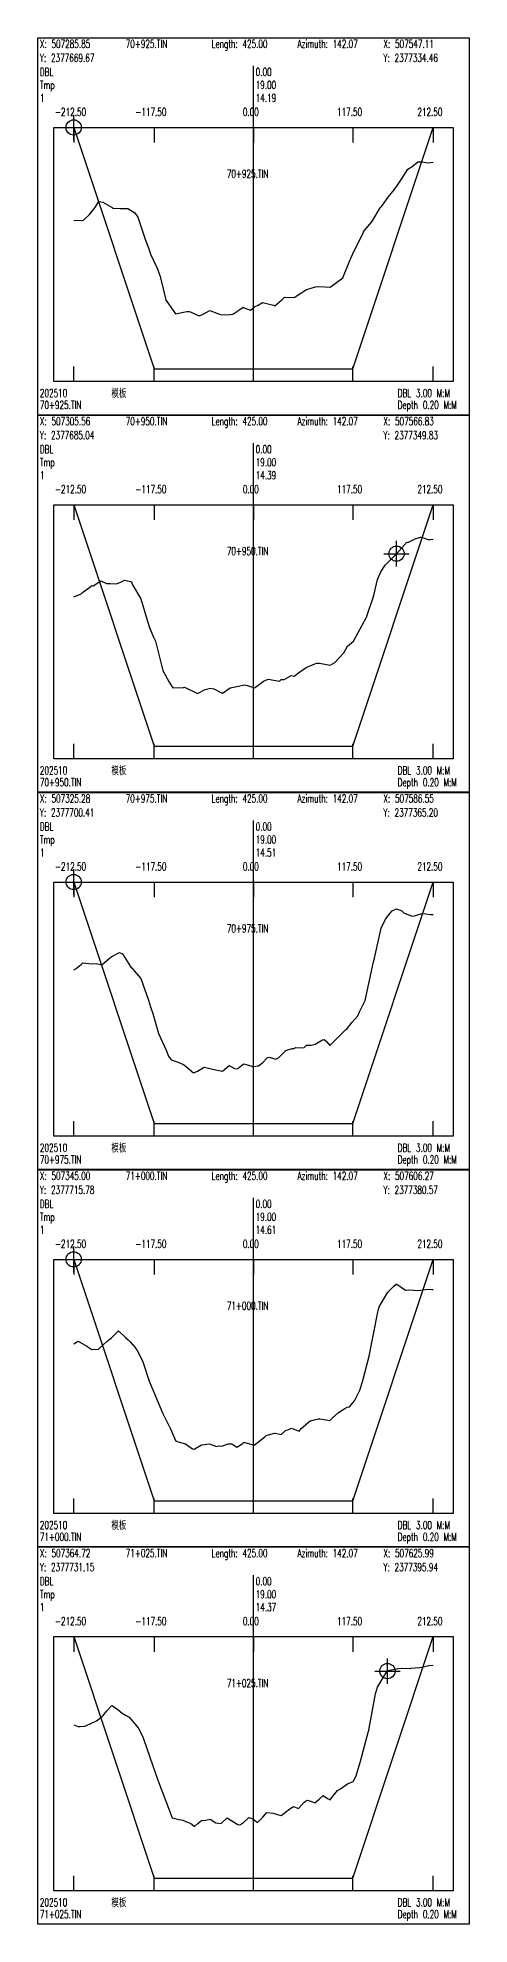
# Model space of a CAD drawing. Extents: x 1 to 194, y -24202 to 0.
# Drawn here: x 1 to 171, y -19599 to -18856 of the extents above; entities that cross this region are included whole.
import ezdxf

# ---------------------------------------------------------------- set-up
doc = ezdxf.new("R2010")
doc.units = 0
doc.header["$MEASUREMENT"] = 0
doc.layers.add('LABELS', color=7, linetype='Continuous')
doc.layers.add('XSECTION', color=7, linetype='Continuous')
doc.styles.get("Standard").update_dxf_attribs({"font": 'txt.shx'})

msp = doc.modelspace()

# ---------------------------------------------------------------- linework, layer by layer
at = {"color": 1}
for p, q in [((10.17, -18891.75), (20.17, -18891.75)), ((15.17, -18896.75), (15.17, -18886.75)), ((142.36, -19064.49), (142.36, -19054.49)), ((137.36, -19059.49), (147.36, -19059.49)), ((10.17, -19188.7), (20.17, -19188.7)), ((15.17, -19193.7), (15.17, -19183.7)), ((10.17, -19337.18), (20.17, -19337.18)), ((15.17, -19342.18), (15.17, -19332.18)), ((138.73, -19504.19), (138.73, -19494.19)), ((133.73, -19499.19), (143.73, -19499.19))]:
    msp.add_line(p, q, dxfattribs=at)
for centre in [(15.17, -18891.75), (142.36, -19059.49), (15.17, -19188.7), (15.17, -19337.18), (138.73, -19499.19)]:
    msp.add_circle(centre, 3, dxfattribs=at)
at = {"layer": 'XSECTION', "color": 0, "linetype": 'Continuous'}
for points in [[(1, -18856.46), (171, -18856.46), (171, -19004.93), (1, -19004.93), (1, -18856.46)], [(86, -18991.75), (86, -18867.51)], [(86, -18991.75), (86, -18867.51)], [(7.3, -18891.75), (164.7, -18891.75), (164.7, -18991.75), (7.3, -18991.75), (7.3, -18891.75)], [(15.17, -18891.75), (15.17, -18897.69)], [(15.17, -18891.75), (46.83, -18986.75)], [(15.17, -18891.75), (46.83, -18986.75)], [(46.83, -18891.75), (46.83, -18897.69)], [(86, -18891.75), (86, -18897.69)], [(125.17, -18891.75), (125.17, -18897.69)], [(125.17, -18986.75), (156.83, -18891.75)], [(125.17, -18986.75), (156.83, -18891.75)], [(156.83, -18891.75), (156.83, -18897.69)], [(15.17, -18991.75), (15.17, -18985.81)], [(46.83, -18991.75), (46.83, -18985.81)], [(46.83, -18986.75), (86, -18986.75)], [(46.83, -18986.75), (46.83, -18986.75)], [(46.83, -18986.75), (86, -18986.75)], [(86, -18991.75), (86, -18985.81)], [(86, -18986.75), (125.17, -18986.75)], [(86, -18986.75), (125.17, -18986.75)], [(125.17, -18991.75), (125.17, -18985.81)], [(125.17, -18986.75), (125.17, -18986.75)], [(156.83, -18991.75), (156.83, -18985.81)], [(1, -19004.94), (171, -19004.94), (171, -19153.4), (1, -19153.4), (1, -19004.94)], [(86, -19140.23), (86, -19015.99)], [(86, -19140.23), (86, -19015.99)], [(7.3, -19040.23), (164.7, -19040.23), (164.7, -19140.23), (7.3, -19140.23), (7.3, -19040.23)], [(15.17, -19040.23), (15.17, -19046.16)], [(15.17, -19040.23), (46.83, -19135.23)], [(15.17, -19040.23), (46.83, -19135.23)], [(46.83, -19040.23), (46.83, -19046.16)], [(86, -19040.23), (86, -19046.16)], [(125.17, -19040.23), (125.17, -19046.16)], [(125.17, -19135.23), (156.83, -19040.23)], [(125.17, -19135.23), (156.83, -19040.23)], [(156.83, -19040.23), (156.83, -19046.16)], [(15.17, -19140.23), (15.17, -19134.29)], [(46.83, -19140.23), (46.83, -19134.29)], [(46.83, -19135.23), (86, -19135.23)], [(46.83, -19135.23), (46.83, -19135.23)], [(46.83, -19135.23), (86, -19135.23)], [(86, -19140.23), (86, -19134.29)], [(86, -19135.23), (125.17, -19135.23)], [(86, -19135.23), (125.17, -19135.23)], [(125.17, -19140.23), (125.17, -19134.29)], [(125.17, -19135.23), (125.17, -19135.23)], [(156.83, -19140.23), (156.83, -19134.29)], [(1, -19153.41), (171, -19153.41), (171, -19301.88), (1, -19301.88), (1, -19153.41)], [(86, -19288.7), (86, -19164.47)], [(86, -19288.7), (86, -19164.47)], [(7.3, -19188.7), (164.7, -19188.7), (164.7, -19288.7), (7.3, -19288.7), (7.3, -19188.7)], [(15.17, -19188.7), (15.17, -19194.64)], [(15.17, -19188.7), (46.83, -19283.7)], [(15.17, -19188.7), (46.83, -19283.7)], [(46.83, -19188.7), (46.83, -19194.64)], [(86, -19188.7), (86, -19194.64)], [(125.17, -19188.7), (125.17, -19194.64)], [(125.17, -19283.7), (156.83, -19188.7)], [(125.17, -19283.7), (156.83, -19188.7)], [(156.83, -19188.7), (156.83, -19194.64)], [(15.17, -19288.7), (15.17, -19282.76)], [(46.83, -19288.7), (46.83, -19282.76)], [(46.83, -19283.7), (86, -19283.7)], [(46.83, -19283.7), (46.83, -19283.7)], [(46.83, -19283.7), (86, -19283.7)], [(86, -19288.7), (86, -19282.76)], [(86, -19283.7), (125.17, -19283.7)], [(86, -19283.7), (125.17, -19283.7)], [(125.17, -19288.7), (125.17, -19282.76)], [(125.17, -19283.7), (125.17, -19283.7)], [(156.83, -19288.7), (156.83, -19282.76)], [(1, -19301.89), (171, -19301.89), (171, -19450.36), (1, -19450.36), (1, -19301.89)], [(86, -19437.18), (86, -19312.94)], [(86, -19437.18), (86, -19312.94)], [(7.3, -19337.18), (164.7, -19337.18), (164.7, -19437.18), (7.3, -19437.18), (7.3, -19337.18)], [(15.17, -19337.18), (15.17, -19343.12)], [(15.17, -19337.18), (46.83, -19432.18)], [(15.17, -19337.18), (46.83, -19432.18)], [(46.83, -19337.18), (46.83, -19343.12)], [(86, -19337.18), (86, -19343.12)], [(125.17, -19337.18), (125.17, -19343.12)], [(125.17, -19432.18), (156.83, -19337.18)], [(125.17, -19432.18), (156.83, -19337.18)], [(156.83, -19337.18), (156.83, -19343.12)], [(15.17, -19437.18), (15.17, -19431.24)], [(46.83, -19437.18), (46.83, -19431.24)], [(46.83, -19432.18), (86, -19432.18)], [(46.83, -19432.18), (46.83, -19432.18)], [(46.83, -19432.18), (86, -19432.18)], [(86, -19437.18), (86, -19431.24)], [(86, -19432.18), (125.17, -19432.18)], [(86, -19432.18), (125.17, -19432.18)], [(125.17, -19437.18), (125.17, -19431.24)], [(125.17, -19432.18), (125.17, -19432.18)], [(156.83, -19437.18), (156.83, -19431.24)], [(1, -19450.37), (171, -19450.37), (171, -19598.83), (1, -19598.83), (1, -19450.37)], [(86, -19585.65), (86, -19461.42)], [(86, -19585.65), (86, -19461.42)], [(7.3, -19485.65), (164.7, -19485.65), (164.7, -19585.65), (7.3, -19585.65), (7.3, -19485.65)], [(15.17, -19485.65), (15.17, -19491.59)], [(15.17, -19485.65), (46.83, -19580.65)], [(15.17, -19485.65), (46.83, -19580.65)], [(46.83, -19485.65), (46.83, -19491.59)], [(86, -19485.65), (86, -19491.59)], [(125.17, -19485.65), (125.17, -19491.59)], [(125.17, -19580.65), (156.83, -19485.65)], [(125.17, -19580.65), (156.83, -19485.65)], [(156.83, -19485.65), (156.83, -19491.59)], [(15.17, -19585.65), (15.17, -19579.72)], [(46.83, -19585.65), (46.83, -19579.72)], [(46.83, -19580.65), (86, -19580.65)], [(46.83, -19580.65), (46.83, -19580.65)], [(46.83, -19580.65), (86, -19580.65)], [(86, -19585.65), (86, -19579.72)], [(86, -19580.65), (125.17, -19580.65)], [(86, -19580.65), (125.17, -19580.65)], [(125.17, -19585.65), (125.17, -19579.72)], [(125.17, -19580.65), (125.17, -19580.65)], [(156.83, -19585.65), (156.83, -19579.72)]]:
    msp.add_lwpolyline(points, dxfattribs=at)
at = {"layer": 'XSECTION', "color": 1, "linetype": 'Continuous'}
for points in [[(15.17, -18928.35), (16.25, -18928.25), (18.61, -18928.4), (18.94, -18928.35), (19.17, -18928.15), (21.35, -18926.05), (23.5, -18923.35), (25.07, -18920.85), (26.67, -18921.2), (30.29, -18923.25), (30.77, -18923.5), (33.53, -18923.6), (36.31, -18923.65), (36.47, -18923.6), (39.3, -18925.4), (40.47, -18927.1), (43.52, -18936.1), (44.82, -18939.55), (45.49, -18941.65), (48.08, -18947.1), (49.25, -18950.45), (51.47, -18959.6), (51.52, -18959.8), (51.61, -18959.9), (55.28, -18965.05), (59.69, -18964.15), (60.65, -18964.15), (61.47, -18964.45), (64.46, -18965.95), (65.68, -18965.45), (68.81, -18963.85), (72.65, -18965.25), (73.31, -18965.5), (76.97, -18965.4), (77.85, -18965.3), (80.63, -18963.35), (81.9, -18962.5), (82.32, -18962.7), (84.79, -18963.7), (86.56, -18962.25), (87.84, -18961.65), (89.51, -18960.65), (93.84, -18961.75), (94.4, -18962), (97.19, -18959.65), (98.2, -18958.5), (100.16, -18958.65), (102.26, -18958.6), (103.64, -18957.65), (106.81, -18955.55), (108.74, -18955.05), (110.43, -18954.45), (111.6, -18954.35), (114.14, -18954.55), (116.17, -18954.6), (120.71, -18951.35), (121.24, -18950.95), (123.99, -18944.15), (124.28, -18943.4), (124.31, -18943.35), (124.34, -18943.25), (125.04, -18941.8), (129.23, -18933.25), (129.37, -18932.9), (129.59, -18932.5), (132.63, -18928.85), (135.93, -18923.45), (136.4, -18922.9), (136.85, -18922.3), (139.05, -18919.25), (141.39, -18916.3), (142.75, -18914.45), (143.27, -18913.65), (144.28, -18912.15), (146.81, -18908.2), (148.43, -18907.15), (150.67, -18905.35), (152.56, -18905.3), (154.68, -18905.7), (156.83, -18905.45)], [(15.17, -19076.43), (18.14, -19075.28), (18.7, -19074.83), (22.47, -19072.03), (23.01, -19072.13), (24.01, -19071.33), (25.91, -19070.18), (28.06, -19071.18), (28.95, -19071.23), (29.48, -19071.18), (31.91, -19071.38), (33.73, -19070.73), (35.19, -19069.93), (37.54, -19070.43), (37.94, -19070.58), (38.39, -19071.73), (41.61, -19077.23), (44.17, -19085.68), (45.03, -19088.48), (46.6, -19092.28), (47.36, -19093.98), (48.98, -19100.23), (50.32, -19105.48), (52.77, -19110.08), (54.19, -19112.23), (58.43, -19112.13), (58.76, -19112.08), (59.02, -19112.18), (63.98, -19114.53), (66.96, -19112.98), (69.04, -19112.38), (70.33, -19112.63), (73.66, -19114.38), (73.68, -19114.38), (73.76, -19114.33), (76.83, -19112.23), (80.09, -19111.58), (82.27, -19111.13), (83.61, -19111.38), (86.42, -19112.33), (88.71, -19110.53), (89.95, -19109.68), (91.84, -19108.88), (93.95, -19109.33), (96.2, -19109.68), (96.9, -19109.03), (98.09, -19108.98), (100.88, -19107.43), (102.06, -19107.63), (103.73, -19106.33), (106.69, -19104.28), (110.22, -19102.88), (110.87, -19102.63), (111.94, -19102.63), (116.19, -19103.38), (117.98, -19102.33), (121.61, -19098.48), (123.07, -19095.93), (125.42, -19093.98), (130.48, -19084.48), (130.53, -19084.43), (130.6, -19084.33), (130.65, -19084.13), (133.43, -19075.98), (134.9, -19069.63), (136.14, -19066.68), (137.8, -19063.98), (139.22, -19062.73), (142.23, -19059.63), (142.4, -19059.43), (142.46, -19059.43), (146.33, -19054.98), (146.55, -19055.08), (147.03, -19054.93), (149.68, -19053.63), (151.83, -19053.03), (151.92, -19052.98), (152.95, -19053.28), (155.25, -19053.98), (155.59, -19053.93), (156.83, -19053.83)], [(15.17, -19223.25), (16.18, -19222.75), (18.27, -19221), (18.81, -19220.5), (19.78, -19220.65), (22.61, -19220.9), (24.15, -19220.75), (26.2, -19221.35), (29.15, -19218.75), (29.8, -19218.25), (30.24, -19218), (33.17, -19216.4), (34.44, -19216.95), (37.7, -19222.15), (38.17, -19222.65), (39.06, -19223.7), (41.63, -19226.7), (44.59, -19235.2), (45.47, -19237.75), (46.29, -19240.45), (48.56, -19248.25), (51.6, -19254.9), (52.58, -19257.25), (53.61, -19258.65), (55.91, -19259.45), (58.44, -19260.5), (58.89, -19260.95), (62.33, -19263.8), (63.93, -19263.15), (66.61, -19261.5), (67.24, -19261.75), (69.8, -19262.35), (73.76, -19263.1), (73.78, -19263.1), (73.8, -19263.1), (76.48, -19260.85), (78.78, -19262.2), (79.81, -19262.05), (81.92, -19260.4), (82.23, -19260.2), (85.36, -19261.2), (85.47, -19261.25), (85.82, -19261.25), (87.94, -19261.05), (89.62, -19259.7), (91.36, -19257.85), (92.12, -19257.6), (94.82, -19258.4), (95.81, -19257.9), (98.76, -19255), (101.21, -19254.25), (101.83, -19254.25), (102.68, -19253.85), (105.79, -19253.95), (106.92, -19252.9), (108.76, -19252.95), (110.31, -19252.5), (113.14, -19250.75), (113.83, -19250.65), (114.82, -19251.6), (116.08, -19253), (116.83, -19252.25), (122.26, -19246.9), (122.67, -19246.7), (124.81, -19243.9), (127.03, -19241.35), (127.79, -19239.8), (129.92, -19235.35), (132.89, -19221.9), (133.27, -19220.05), (133.6, -19218.6), (136.24, -19206.8), (137.95, -19203.35), (139.3, -19201.65), (140.62, -19200.05), (142.38, -19199.2), (144.42, -19200.05), (145.29, -19200.9), (148.58, -19202.2), (149.38, -19201.95), (152.31, -19201.1), (153.91, -19201.2), (155.8, -19201.5), (156.83, -19201.5)], [(15.17, -19370.38), (16.68, -19369.53), (16.88, -19369.38), (20.41, -19371.38), (22.31, -19372.63), (24.86, -19372.48), (24.96, -19372.48), (25.28, -19372.18), (28.24, -19369.48), (28.57, -19369.18), (28.99, -19368.83), (30.03, -19368.08), (32.87, -19365.28), (35.63, -19367.93), (36.69, -19368.83), (37.36, -19369.63), (39.26, -19371.73), (40.22, -19373.08), (42.25, -19377.18), (42.72, -19378.23), (44.96, -19385.18), (46.68, -19389.38), (49.08, -19395.03), (50.1, -19397.53), (53.3, -19403.88), (55.33, -19408.53), (55.64, -19408.78), (56.36, -19408.98), (59.22, -19409.78), (61.97, -19411.78), (62.62, -19411.93), (65.5, -19410.23), (65.56, -19410.23), (68.69, -19409.83), (69.3, -19410.03), (71.45, -19410.83), (72.38, -19410.58), (73.51, -19410.73), (75.98, -19409.73), (77.41, -19409.78), (79.37, -19411.13), (81.15, -19410.03), (82.28, -19409.13), (83.07, -19409.43), (86.28, -19410.28), (90.51, -19406.98), (91.05, -19406.53), (94.26, -19405.58), (94.52, -19405.63), (96.93, -19406.08), (98.42, -19404.68), (100.4, -19403.93), (100.99, -19403.63), (101.62, -19403.93), (103.94, -19404.73), (104.82, -19403.73), (108.3, -19400.78), (108.56, -19400.68), (109.92, -19400.28), (111.49, -19399.98), (112.07, -19399.88), (116.08, -19400.58), (117, -19399.73), (119.44, -19397.48), (122.02, -19395.88), (122.84, -19395.38), (123.86, -19395.18), (125.8, -19392.83), (127.84, -19388.63), (128.32, -19387.43), (129.09, -19384.88), (131.55, -19375.33), (134.86, -19358.63), (135.23, -19356.73), (135.56, -19355.83), (138.89, -19350.13), (141.12, -19347.83), (142.19, -19346.98), (142.44, -19346.98), (145.84, -19349.28), (147.06, -19349.18), (151.23, -19349.48), (151.88, -19349.33), (154.42, -19348.93), (156.18, -19348.98), (156.83, -19348.98)], [(15.17, -19520.3), (16.6, -19520.85), (16.89, -19520.95), (17.79, -19521), (19.57, -19520.9), (21.62, -19520), (24.2, -19518.8), (26.38, -19517.05), (26.82, -19516.65), (28.26, -19514.9), (30.24, -19512.7), (31.27, -19513.35), (32.55, -19514.35), (34.32, -19515.75), (35.9, -19516.7), (36.99, -19517.3), (40.53, -19521.5), (42.35, -19525.05), (42.86, -19526.3), (46.27, -19536.05), (48.11, -19541.35), (48.22, -19541.7), (48.61, -19542.8), (54.01, -19556.9), (56.07, -19557.45), (56.56, -19557.55), (58.2, -19557.9), (60.24, -19558.75), (61.24, -19559.05), (62.79, -19560.4), (64.06, -19559.15), (65.5, -19558.05), (67.17, -19557.85), (68.97, -19557.5), (71.16, -19558.95), (73.29, -19559.15), (75.57, -19556.95), (75.99, -19557.15), (77.45, -19558.15), (79.84, -19559.6), (80.56, -19559.65), (81.79, -19559), (84.16, -19556.85), (85.8, -19557.35), (87.61, -19558.75), (89.7, -19556.75), (91.3, -19554.85), (93.69, -19555.15), (95.89, -19555.75), (96.96, -19556.05), (100.26, -19553.45), (101.71, -19552.45), (103.68, -19553.25), (106.02, -19550.8), (107.14, -19549.95), (108.52, -19550.35), (110.19, -19551), (111.81, -19549.6), (113.41, -19548.2), (115.2, -19549.3), (116.15, -19549.9), (116.85, -19548.9), (119.07, -19546.2), (120.29, -19545.5), (122.96, -19543.55), (125.25, -19542.6), (126.4, -19540.45), (128.16, -19534.6), (131.33, -19522.85), (131.4, -19522.6), (131.57, -19521.65), (134.01, -19508.15), (134.89, -19505.5), (138.45, -19499.65), (138.74, -19499.05), (138.8, -19499.05), (138.95, -19499), (142.97, -19498.2), (144.21, -19498.05), (147.46, -19498.15), (147.97, -19498.1), (151.32, -19497.8), (152.3, -19497.7), (152.47, -19497.7), (155.12, -19496.95), (155.2, -19496.95), (156.83, -19496.85)]]:
    msp.add_lwpolyline(points, dxfattribs=at)

# ---------------------------------------------------------------- texts
at = {"layer": 'LABELS', "color": 0, "width": 0.666667}
for s, height, p in [('Y: 2377669.67', 3.1482, (1.85, -18865.99)), ('X: 507285.85', 3.1482, (1.85, -18860.46)), ('70+925.TIN', 3.148, (35.68, -18860.46)), ('Length: 425.00', 3.1482, (69.51, -18860.46)), ('Azimuth: 142.07', 3.1482, (103.34, -18860.46)), ('Y: 2377334.46', 3.1482, (137.17, -18865.99)), ('X: 507547.11', 3.1482, (137.17, -18860.46)), ('DBL', 3.148, (1.85, -18871.51)), ('0.00', 3.148, (86.85, -18871.51)), ('0.00', 3.148, (86.85, -18871.51)), ('Tmp', 3.148, (1.85, -18876.62)), ('19.00', 3.148, (86.85, -18876.62)), ('19.00', 3.148, (86.85, -18876.62)), ('-212.50', 3.148, (7.82, -18887.25)), ('-117.50', 3.148, (39.49, -18887.25)), ('0.00', 3.148, (81.8, -18887.25)), ('117.50', 3.148, (118.87, -18887.25)), ('212.50', 3.148, (150.54, -18887.25)), ('70+925.TIN', 3.148, (75.5, -18911.56)), ('模板', 3.148, (30.04, -18997.87)), ('DBL 3.00 M:M', 3.1482, (142.81, -18997.87)), ('70+925.TIN', 3.148, (1.85, -19002.55)), ('Depth 0.20 M:M', 3.1482, (142.81, -19002.55)), ('Y: 2377685.04', 3.1482, (1.85, -19014.46)), ('X: 507305.56', 3.1482, (1.85, -19008.94)), ('70+950.TIN', 3.148, (35.68, -19008.94)), ('Length: 425.00', 3.1482, (69.51, -19008.94)), ('Azimuth: 142.07', 3.1482, (103.34, -19008.94)), ('Y: 2377349.83', 3.1482, (137.17, -19014.46)), ('X: 507566.83', 3.1482, (137.17, -19008.94)), ('DBL', 3.148, (1.85, -19019.99)), ('0.00', 3.148, (86.85, -19019.99)), ('0.00', 3.148, (86.85, -19019.99)), ('Tmp', 3.148, (1.85, -19025.09)), ('19.00', 3.148, (86.85, -19025.09)), ('19.00', 3.148, (86.85, -19025.09)), ('-212.50', 3.148, (7.82, -19035.72)), ('-117.50', 3.148, (39.49, -19035.72)), ('0.00', 3.148, (81.8, -19035.72)), ('117.50', 3.148, (118.87, -19035.72)), ('212.50', 3.148, (150.54, -19035.72)), ('70+950.TIN', 3.148, (75.5, -19060.04)), ('模板', 3.148, (30.04, -19146.35)), ('DBL 3.00 M:M', 3.1482, (142.81, -19146.35)), ('70+950.TIN', 3.148, (1.85, -19151.03)), ('Depth 0.20 M:M', 3.1482, (142.81, -19151.03)), ('Y: 2377700.41', 3.1482, (1.85, -19162.94)), ('X: 507325.28', 3.1482, (1.85, -19157.41)), ('70+975.TIN', 3.148, (35.68, -19157.41)), ('Length: 425.00', 3.1482, (69.51, -19157.41)), ('Azimuth: 142.07', 3.1482, (103.34, -19157.41)), ('Y: 2377365.20', 3.1482, (137.17, -19162.94)), ('X: 507586.55', 3.1482, (137.17, -19157.41)), ('DBL', 3.148, (1.85, -19168.47)), ('0.00', 3.148, (86.85, -19168.47)), ('0.00', 3.148, (86.85, -19168.47)), ('Tmp', 3.148, (1.85, -19173.57)), ('19.00', 3.148, (86.85, -19173.57)), ('19.00', 3.148, (86.85, -19173.57)), ('-212.50', 3.148, (7.82, -19184.2)), ('-117.50', 3.148, (39.49, -19184.2)), ('0.00', 3.148, (81.8, -19184.2)), ('117.50', 3.148, (118.87, -19184.2)), ('212.50', 3.148, (150.54, -19184.2)), ('70+975.TIN', 3.148, (75.5, -19208.52)), ('模板', 3.148, (30.04, -19294.83)), ('DBL 3.00 M:M', 3.1482, (142.81, -19294.83)), ('70+975.TIN', 3.148, (1.85, -19299.5)), ('Depth 0.20 M:M', 3.1482, (142.81, -19299.5)), ('Y: 2377715.78', 3.1482, (1.85, -19311.42)), ('X: 507345.00', 3.1482, (1.85, -19305.89)), ('71+000.TIN', 3.148, (35.68, -19305.89)), ('Length: 425.00', 3.1482, (69.51, -19305.89)), ('Azimuth: 142.07', 3.1482, (103.34, -19305.89)), ('Y: 2377380.57', 3.1482, (137.17, -19311.42)), ('X: 507606.27', 3.1482, (137.17, -19305.89)), ('DBL', 3.148, (1.85, -19316.94)), ('0.00', 3.148, (86.85, -19316.94)), ('0.00', 3.148, (86.85, -19316.94)), ('Tmp', 3.148, (1.85, -19322.04)), ('19.00', 3.148, (86.85, -19322.04)), ('19.00', 3.148, (86.85, -19322.04)), ('-212.50', 3.148, (7.82, -19332.67)), ('-117.50', 3.148, (39.49, -19332.67)), ('0.00', 3.148, (81.8, -19332.67)), ('117.50', 3.148, (118.87, -19332.67)), ('212.50', 3.148, (150.54, -19332.67)), ('71+000.TIN', 3.148, (75.5, -19356.99)), ('模板', 3.148, (30.04, -19443.3)), ('DBL 3.00 M:M', 3.1482, (142.81, -19443.3)), ('71+000.TIN', 3.148, (1.85, -19447.98)), ('Depth 0.20 M:M', 3.1482, (142.81, -19447.98)), ('Y: 2377731.15', 3.1482, (1.85, -19459.89)), ('X: 507364.72', 3.1482, (1.85, -19454.37)), ('71+025.TIN', 3.148, (35.68, -19454.37)), ('Length: 425.00', 3.1482, (69.51, -19454.37)), ('Azimuth: 142.07', 3.1482, (103.34, -19454.37)), ('Y: 2377395.94', 3.1482, (137.17, -19459.89)), ('X: 507625.99', 3.1482, (137.17, -19454.37)), ('DBL', 3.148, (1.85, -19465.42)), ('0.00', 3.148, (86.85, -19465.42)), ('0.00', 3.148, (86.85, -19465.42)), ('Tmp', 3.148, (1.85, -19470.52)), ('19.00', 3.148, (86.85, -19470.52)), ('19.00', 3.148, (86.85, -19470.52)), ('-212.50', 3.148, (7.82, -19481.15)), ('-117.50', 3.148, (39.49, -19481.15)), ('0.00', 3.148, (81.8, -19481.15)), ('117.50', 3.148, (118.87, -19481.15)), ('212.50', 3.148, (150.54, -19481.15)), ('71+025.TIN', 3.148, (75.5, -19505.47)), ('模板', 3.148, (30.04, -19591.78)), ('DBL 3.00 M:M', 3.1482, (142.81, -19591.78)), ('71+025.TIN', 3.148, (1.85, -19596.45)), ('Depth 0.20 M:M', 3.1482, (142.81, -19596.45))]:
    msp.add_text(s, height=height, dxfattribs=at).set_placement(p)
at = {"layer": 'LABELS', "color": 1, "width": 0.666667}
for s, height, p in [('1', 3.15, (1.85, -18881.72)), ('14.19', 3.148, (86.85, -18881.72)), ('14.19', 3.148, (86.85, -18881.72)), ('202510', 3.148, (1.85, -18997.87)), ('1', 3.15, (1.85, -19030.19)), ('14.39', 3.148, (86.85, -19030.19)), ('14.39', 3.148, (86.85, -19030.19)), ('202510', 3.148, (1.85, -19146.35)), ('1', 3.15, (1.85, -19178.67)), ('14.51', 3.148, (86.85, -19178.67)), ('14.51', 3.148, (86.85, -19178.67)), ('202510', 3.148, (1.85, -19294.83)), ('1', 3.15, (1.85, -19327.14)), ('14.61', 3.148, (86.85, -19327.14)), ('14.61', 3.148, (86.85, -19327.14)), ('202510', 3.148, (1.85, -19443.3)), ('1', 3.15, (1.85, -19475.62)), ('14.37', 3.148, (86.85, -19475.62)), ('14.37', 3.148, (86.85, -19475.62)), ('202510', 3.148, (1.85, -19591.78))]:
    msp.add_text(s, height=height, dxfattribs=at).set_placement(p)

doc.saveas('drawing.dxf')
